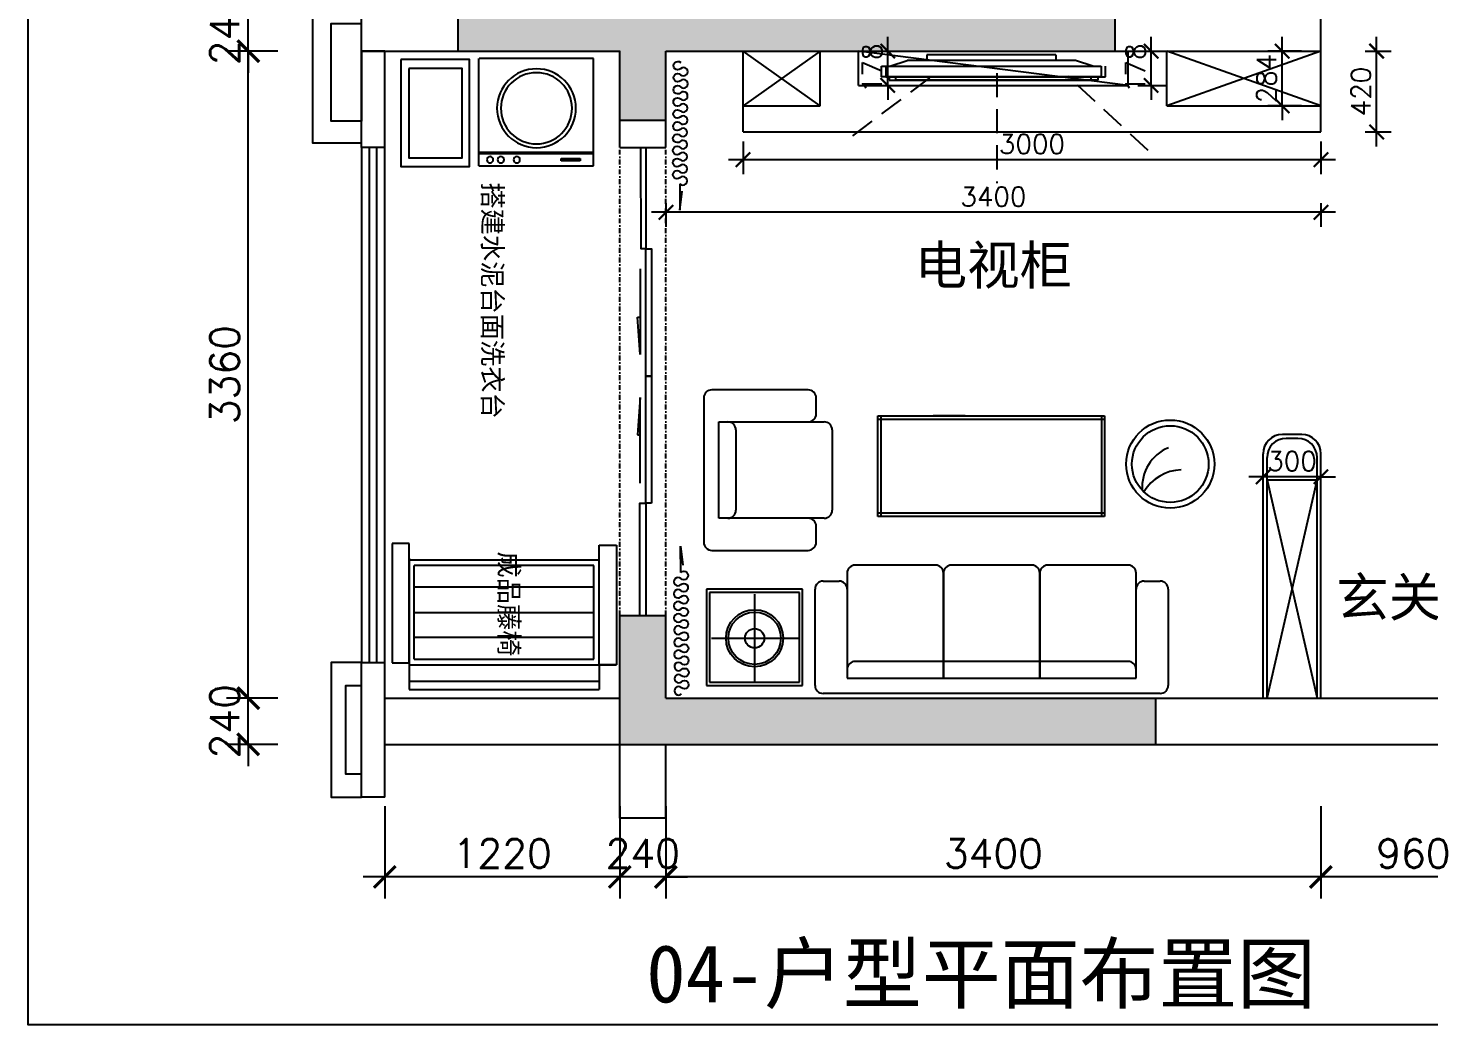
# Model space of a CAD drawing. Header units: millimetres. Extents: x 197048 to 234198, y -884 to 47075.
# Drawn here: x 197048 to 204320, y -884 to 4293 of the extents above; entities that cross this region are included whole.
import ezdxf

# ---------------------------------------------------------------- set-up
doc = ezdxf.new("R2010")
doc.units = ezdxf.units.MM
doc.header["$PDMODE"] = 35
doc.header["$PDSIZE"] = -10
doc.linetypes.add('DASHDOTX2', pattern=[50.8, 25.4, -12.7, 0, -12.7])
doc.linetypes.add('HIDDEN', pattern=[0.375, 0.25, -0.125])
for name, color, linetype in [('1', 7, 'Continuous'), ('2', 2, 'Continuous'), ('家具内线', 251, 'Continuous'), ('家具外线', 145, 'Continuous')]:
    doc.layers.add(name, color=color, linetype=linetype)
doc.styles.add('_TCH_DIM', font='simplex.shx')
doc.styles.add('样式 1', font='')
doc.styles.get('样式 1').set_extended_font_data('FangSong_GB2312')
doc.dimstyles.new('平面1-75', dxfattribs={"dimscale": 75, "dimtxt": 2, "dimasz": 1.5, "dimexe": 1.5, "dimexo": 0.625, "dimtad": 1, "dimdec": 0, "dimdsep": 46, "dimtxsty": '_TCH_DIM', "dimblk": 'ARCHTICK', "dimcen": 2.5, "dimdle": 1.5, "dimadec": 0, "dimazin": 0, "dimtfac": 1, "dimtdec": 0, "dimtix": 1, "dimtmove": 2, "dimatfit": 3, "dimldrblk": 'DOTSMALL', "dimfxl": 0, "dimarcsym": 0})
doc.dimstyles.new('平面内标注', dxfattribs={"dimscale": 50, "dimtxt": 2, "dimasz": 1.5, "dimexe": 1.5, "dimexo": 1, "dimtad": 1, "dimdec": 0, "dimdsep": 46, "dimtxsty": '_TCH_DIM', "dimblk": 'ARCHTICK', "dimcen": 2.5, "dimdle": 1.5, "dimclrd": 8, "dimclre": 8, "dimadec": 0, "dimazin": 0, "dimtfac": 1, "dimtdec": 0, "dimtix": 1, "dimtmove": 2, "dimatfit": 3, "dimfxl": 0, "dimarcsym": 0})

# ---------------------------------------------------------------- blocks, each defined once
blk = doc.blocks.new('_ArchTick')
at = {"color": 0, "linetype": 'ByBlock', "const_width": 0.15}
blk.add_lwpolyline([(-0.5, -0.5), (0.5, 0.5)], dxfattribs=at)
blk = doc.blocks.new('*D134')
at = {"layer": '1', "color": 0, "lineweight": -2}
for p, q in [((203759.3, 252.4), (203759.3, -227.8)), ((204719.3, 252.4), (204719.3, -227.8)), ((204831.8, -115.3), (203646.8, -115.3))]:
    blk.add_line(p, q, dxfattribs=at)
at = {"layer": 'Defpoints', "color": 0}
for p in [(203759.3, 299.3), (204719.3, 299.3), (203759.3, -115.3)]:
    blk.add_point(p, dxfattribs=at)
at = {"layer": '1', "color": 0, "lineweight": -2, "xscale": 112.5, "yscale": 112.5, "zscale": 112.5, "rotation": 180}
blk.add_blockref('_ArchTick', (203759.3, -115.3), dxfattribs=at)
at = {"layer": '1', "color": 0, "lineweight": -2, "xscale": 112.5, "yscale": 112.5, "zscale": 112.5}
blk.add_blockref('_ArchTick', (204719.3, -115.3), dxfattribs=at)
at = {"layer": '1', "color": 0, "insert": (204239.3, 6.6), "char_height": 150, "attachment_point": 5, "style": '_TCH_DIM'}
blk.add_mtext('960', dxfattribs=at)
blk = doc.blocks.new('_DotSmall')
at = {"color": 0, "linetype": 'ByBlock', "const_width": 0.5}
blk.add_lwpolyline([(-0.0625, 0, 1), (0.0625, 0, 1)], format="xyb", close=True, dxfattribs=at)
blk = doc.blocks.new('*D135')
at = {"layer": '1', "color": 0, "lineweight": -2}
for p, q in [((200359.3, 252.4), (200359.3, -227.8)), ((203759.3, 252.4), (203759.3, -227.8)), ((203871.8, -115.3), (200246.8, -115.3))]:
    blk.add_line(p, q, dxfattribs=at)
at = {"layer": 'Defpoints', "color": 0}
for p in [(200359.3, 299.3), (203759.3, 299.3), (200359.3, -115.3)]:
    blk.add_point(p, dxfattribs=at)
at = {"layer": '1', "color": 0, "lineweight": -2, "xscale": 112.5, "yscale": 112.5, "zscale": 112.5, "rotation": 180}
blk.add_blockref('_ArchTick', (200359.3, -115.3), dxfattribs=at)
at = {"layer": '1', "color": 0, "lineweight": -2, "xscale": 112.5, "yscale": 112.5, "zscale": 112.5}
blk.add_blockref('_ArchTick', (203759.3, -115.3), dxfattribs=at)
at = {"layer": '1', "color": 0, "insert": (202059.3, 6.6), "char_height": 150, "attachment_point": 5, "style": '_TCH_DIM'}
blk.add_mtext('3400', dxfattribs=at)
blk = doc.blocks.new('*D136')
at = {"layer": '1', "color": 0, "lineweight": -2}
for p, q in [((200119.3, 252.4), (200119.3, -227.8)), ((200359.3, 252.4), (200359.3, -227.8)), ((200119.3, -115.3), (200006.8, -115.3)), ((200359.3, -115.3), (200119.3, -115.3)), ((200359.3, -115.3), (200471.8, -115.3))]:
    blk.add_line(p, q, dxfattribs=at)
at = {"layer": 'Defpoints', "color": 0}
for p in [(200119.3, 299.3), (200359.3, 299.3), (200119.3, -115.3)]:
    blk.add_point(p, dxfattribs=at)
at = {"layer": '1', "color": 0, "lineweight": -2, "xscale": 112.5, "yscale": 112.5, "zscale": 112.5}
blk.add_blockref('_ArchTick', (200119.3, -115.3), dxfattribs=at)
at = {"layer": '1', "color": 0, "lineweight": -2, "xscale": 112.5, "yscale": 112.5, "zscale": 112.5, "rotation": 180}
blk.add_blockref('_ArchTick', (200359.3, -115.3), dxfattribs=at)
at = {"layer": '1', "color": 0, "insert": (200239.3, 6.6), "char_height": 150, "attachment_point": 5, "style": '_TCH_DIM'}
blk.add_mtext('240', dxfattribs=at)
blk = doc.blocks.new('*D137')
at = {"layer": '1', "color": 0, "lineweight": -2}
for p, q in [((198899.3, 252.4), (198899.3, -227.8)), ((200119.3, 252.4), (200119.3, -227.8)), ((200231.8, -115.3), (198786.8, -115.3))]:
    blk.add_line(p, q, dxfattribs=at)
at = {"layer": 'Defpoints', "color": 0}
for p in [(198899.3, 299.3), (200119.3, 299.3), (198899.3, -115.3)]:
    blk.add_point(p, dxfattribs=at)
at = {"layer": '1', "color": 0, "lineweight": -2, "xscale": 112.5, "yscale": 112.5, "zscale": 112.5, "rotation": 180}
blk.add_blockref('_ArchTick', (198899.3, -115.3), dxfattribs=at)
at = {"layer": '1', "color": 0, "lineweight": -2, "xscale": 112.5, "yscale": 112.5, "zscale": 112.5}
blk.add_blockref('_ArchTick', (200119.3, -115.3), dxfattribs=at)
at = {"layer": '1', "color": 0, "insert": (199509.3, 6.6), "char_height": 150, "attachment_point": 5, "style": '_TCH_DIM'}
blk.add_mtext('1220', dxfattribs=at)
blk = doc.blocks.new('*D154')
at = {"layer": '1', "color": 0, "lineweight": -2}
for p, q in [((198191, 813.1), (198191, 925.6)), ((198344.2, 813.1), (198078.5, 813.1)), ((198191, 573.1), (198191, 813.1)), ((198344.2, 573.1), (198078.5, 573.1)), ((198191, 573.1), (198191, 460.6))]:
    blk.add_line(p, q, dxfattribs=at)
at = {"layer": 'Defpoints', "color": 0}
for p in [(198191, 813.1), (198391.1, 813.1), (198391.1, 573.1)]:
    blk.add_point(p, dxfattribs=at)
at = {"layer": '1', "color": 0, "lineweight": -2, "xscale": 112.5, "yscale": 112.5, "zscale": 112.5}
for p, rotation in [((198191, 813.1), 270), ((198191, 573.1), 90)]:
    blk.add_blockref('_ArchTick', p, dxfattribs=dict(at, rotation=rotation))
at = {"layer": '1', "color": 0, "insert": (198069.1, 693.1), "char_height": 150, "attachment_point": 5, "rotation": 90, "style": '_TCH_DIM'}
blk.add_mtext('240', dxfattribs=at)
blk = doc.blocks.new('*D155')
at = {"layer": '1', "color": 0, "lineweight": -2}
for p, q in [((198191, 700.6), (198191, 4285.6)), ((198344.2, 4173.1), (198078.5, 4173.1)), ((198344.2, 813.1), (198078.5, 813.1))]:
    blk.add_line(p, q, dxfattribs=at)
at = {"layer": 'Defpoints', "color": 0}
for p in [(198191, 4173.1), (198391.1, 4173.1), (198391.1, 813.1)]:
    blk.add_point(p, dxfattribs=at)
at = {"layer": '1', "color": 0, "lineweight": -2, "xscale": 112.5, "yscale": 112.5, "zscale": 112.5}
for p, rotation in [((198191, 4173.1), 90), ((198191, 813.1), 270)]:
    blk.add_blockref('_ArchTick', p, dxfattribs=dict(at, rotation=rotation))
at = {"layer": '1', "color": 0, "insert": (198069.1, 2493.1), "char_height": 150, "attachment_point": 5, "rotation": 90, "style": '_TCH_DIM'}
blk.add_mtext('3360', dxfattribs=at)
blk = doc.blocks.new('*D156')
at = {"layer": '1', "color": 0, "lineweight": -2}
for p, q in [((198191, 4413.1), (198191, 4525.6)), ((198344.2, 4413.1), (198078.5, 4413.1)), ((198191, 4173.1), (198191, 4413.1)), ((198344.2, 4173.1), (198078.5, 4173.1)), ((198191, 4173.1), (198191, 4060.6))]:
    blk.add_line(p, q, dxfattribs=at)
at = {"layer": 'Defpoints', "color": 0}
for p in [(198191, 4413.1), (198391.1, 4413.1), (198391.1, 4173.1)]:
    blk.add_point(p, dxfattribs=at)
at = {"layer": '1', "color": 0, "lineweight": -2, "xscale": 112.5, "yscale": 112.5, "zscale": 112.5}
for p, rotation in [((198191, 4413.1), 270), ((198191, 4173.1), 90)]:
    blk.add_blockref('_ArchTick', p, dxfattribs=dict(at, rotation=rotation))
at = {"layer": '1', "color": 0, "insert": (198069.1, 4293.1), "char_height": 150, "attachment_point": 5, "rotation": 90, "style": '_TCH_DIM'}
blk.add_mtext('240', dxfattribs=at)
blk = doc.blocks.new('rrrw')
at = {"layer": '家具内线'}
for p, q in [((487.1, 1), (487.1, -594)), ((493.7, 1), (493.7, -594)), ((532.6, -426.7), (519.4, -426.7)), ((519.4, -426.7), (519.4, -525.7)), ((532.6, -525.7), (532.6, -426.7)), ((519.4, -525.7), (532.6, -525.7))]:
    blk.add_line(p, q, dxfattribs=at)
blk.add_circle((258.9, -298.1), 184.8, dxfattribs=at)
at = {"layer": '家具外线', "color": 4}
for p, q in [((558.6, 1), (0, 1)), ((0, -594), (0, 0)), ((558.6, 1), (558.6, -594)), ((558.6, -594), (0, -594))]:
    blk.add_line(p, q, dxfattribs=at)
for centre, radius in [((526, -57.2), 16.8), ((258.9, -298.1), 204.8), ((526, -113.3), 16.8), ((526, -195.8), 16.8)]:
    blk.add_circle(centre, radius, dxfattribs=at)
blk = doc.blocks.new('A$C58086FBA')
at = {"layer": '2', "color": 8}
for p, q in [((0, 62), (164, 43)), ((227, 62), (0, 62))]:
    blk.add_line(p, q, dxfattribs=at)
blk.add_lwpolyline([(227, 62, 2.352344), (280, 62, -2.352344), (332, 62, 2.352344), (384, 62, -2.352344), (437, 62, 2.352344), (489, 62, -2.352344), (542, 62, 2.352344), (594, 62, -2.352344), (647, 62, 2.352344), (699, 62, -2.286569), (753, 62, 2.352344), (805, 62, -2.352344), (858, 62, 2.352344), (910, 62, -2.352344), (962, 62, 2.352344), (1015, 62, -2.352344), (1067, 62, 2.352344), (1120, 62, -2.352344), (1172, 62, 2.352344), (1224, 62, -2.352344), (1277, 62)], format="xyb", dxfattribs=at)
blk = doc.blocks.new('*D201')
at = {"layer": '1', "color": 8, "lineweight": -2}
for p, q in [((203459.3, 1562.9), (203459.3, 2038)), ((203759.3, 1562.9), (203759.3, 2038)), ((203459.3, 1963), (203384.3, 1963)), ((203759.3, 1963), (203459.3, 1963)), ((203759.3, 1963), (203834.3, 1963))]:
    blk.add_line(p, q, dxfattribs=at)
at = {"layer": 'Defpoints', "color": 0}
for p in [(203459.3, 1963), (203459.3, 1512.9), (203759.3, 1512.9)]:
    blk.add_point(p, dxfattribs=at)
at = {"layer": '1', "color": 8, "lineweight": -2, "xscale": 75, "yscale": 75, "zscale": 75}
blk.add_blockref('_ArchTick', (203459.3, 1963), dxfattribs=at)
at = {"layer": '1', "color": 8, "lineweight": -2, "xscale": 75, "yscale": 75, "zscale": 75, "rotation": 180}
blk.add_blockref('_ArchTick', (203759.3, 1963), dxfattribs=at)
at = {"layer": '1', "color": 0, "insert": (203609.3, 2044.2), "char_height": 100, "attachment_point": 5, "style": '_TCH_DIM'}
blk.add_mtext('300', dxfattribs=at)
blk = doc.blocks.new('*D208')
at = {"layer": '1', "color": 8, "lineweight": -2}
for p, q in [((200359.3, 3383.1), (200359.3, 3261.1)), ((203759.3, 3383.1), (203759.3, 3261.1)), ((203834.3, 3336.1), (200284.3, 3336.1))]:
    blk.add_line(p, q, dxfattribs=at)
at = {"layer": 'Defpoints', "color": 0}
for p in [(200359.3, 3433.1), (203759.3, 3433.1), (200359.3, 3336.1)]:
    blk.add_point(p, dxfattribs=at)
at = {"layer": '1', "color": 8, "lineweight": -2, "xscale": 75, "yscale": 75, "zscale": 75, "rotation": 180}
blk.add_blockref('_ArchTick', (200359.3, 3336.1), dxfattribs=at)
at = {"layer": '1', "color": 8, "lineweight": -2, "xscale": 75, "yscale": 75, "zscale": 75}
blk.add_blockref('_ArchTick', (203759.3, 3336.1), dxfattribs=at)
at = {"layer": '1', "color": 0, "insert": (202059.3, 3417.4), "char_height": 100, "attachment_point": 5, "style": '_TCH_DIM'}
blk.add_mtext('3400', dxfattribs=at)
blk = doc.blocks.new('*D468')
at = {"layer": '1', "color": 8, "lineweight": -2}
for p, q in [((200759.3, 3703.1), (200759.3, 3534.7)), ((203759.3, 3703.1), (203759.3, 3534.7)), ((200684.3, 3609.7), (203834.3, 3609.7))]:
    blk.add_line(p, q, dxfattribs=at)
at = {"layer": 'Defpoints', "color": 0}
for p in [(200759.3, 3753.1), (203759.3, 3753.1), (203759.3, 3609.7)]:
    blk.add_point(p, dxfattribs=at)
at = {"layer": '1', "color": 8, "lineweight": -2, "xscale": 75, "yscale": 75, "zscale": 75, "rotation": 180}
blk.add_blockref('_ArchTick', (200759.3, 3609.7), dxfattribs=at)
at = {"layer": '1', "color": 8, "lineweight": -2, "xscale": 75, "yscale": 75, "zscale": 75}
blk.add_blockref('_ArchTick', (203759.3, 3609.7), dxfattribs=at)
at = {"layer": '1', "color": 0, "insert": (202259.3, 3690.9), "char_height": 100, "attachment_point": 5, "style": '_TCH_DIM'}
blk.add_mtext('3000', dxfattribs=at)
blk = doc.blocks.new('*D469')
at = {"layer": '1', "color": 8, "lineweight": -2}
for p, q in [((203558.3, 4173.1), (203558.3, 4248.1)), ((203658.3, 4173.1), (203483.3, 4173.1)), ((203558.3, 3889.1), (203558.3, 4173.1)), ((203658.3, 3889.1), (203483.3, 3889.1)), ((203558.3, 3889.1), (203558.3, 3814.1))]:
    blk.add_line(p, q, dxfattribs=at)
at = {"layer": 'Defpoints', "color": 0}
for p in [(203558.3, 4173.1), (203759.3, 4173.1), (203759.3, 3889.1)]:
    blk.add_point(p, dxfattribs=at)
at = {"layer": '1', "color": 8, "lineweight": -2, "xscale": 75, "yscale": 75, "zscale": 75}
for p, rotation in [((203558.3, 4173.1), 270), ((203558.3, 3889.1), 90)]:
    blk.add_blockref('_ArchTick', p, dxfattribs=dict(at, rotation=rotation))
at = {"layer": '1', "color": 0, "insert": (203477, 4031.1), "char_height": 100, "attachment_point": 5, "rotation": 90, "style": '_TCH_DIM'}
blk.add_mtext('284', dxfattribs=at)
blk = doc.blocks.new('*D467')
at = {"layer": '1', "color": 8, "lineweight": -2}
for p, q in [((204048.3, 3678.1), (204048.3, 4248.1)), ((203989.3, 4173.1), (204123.3, 4173.1)), ((203989.3, 3753.1), (204123.3, 3753.1))]:
    blk.add_line(p, q, dxfattribs=at)
at = {"layer": 'Defpoints', "color": 0}
for p in [(203939.3, 4173.1), (204048.3, 4173.1), (203939.3, 3753.1)]:
    blk.add_point(p, dxfattribs=at)
at = {"layer": '1', "color": 8, "lineweight": -2, "xscale": 75, "yscale": 75, "zscale": 75}
for p, rotation in [((204048.3, 4173.1), 90), ((204048.3, 3753.1), 270)]:
    blk.add_blockref('_ArchTick', p, dxfattribs=dict(at, rotation=rotation))
at = {"layer": '1', "color": 0, "insert": (203967, 3963.1), "char_height": 100, "attachment_point": 5, "rotation": 90, "style": '_TCH_DIM'}
blk.add_mtext('420', dxfattribs=at)
blk = doc.blocks.new('*D471')
at = {"layer": '1', "color": 8, "lineweight": -2}
for p, q in [((202877.9, 4173.1), (202877.9, 4248.1)), ((202809.3, 4173.1), (202952.9, 4173.1)), ((202877.9, 3995.1), (202877.9, 4173.1)), ((202809.3, 3995.1), (202952.9, 3995.1)), ((202877.9, 3995.1), (202877.9, 3920.1))]:
    blk.add_line(p, q, dxfattribs=at)
at = {"layer": 'Defpoints', "color": 0}
for p in [(202759.3, 4173.1), (202877.9, 4173.1), (202759.3, 3995.1)]:
    blk.add_point(p, dxfattribs=at)
at = {"layer": '1', "color": 8, "lineweight": -2, "xscale": 75, "yscale": 75, "zscale": 75}
for p, rotation in [((202877.9, 4173.1), 270), ((202877.9, 3995.1), 90)]:
    blk.add_blockref('_ArchTick', p, dxfattribs=dict(at, rotation=rotation))
at = {"layer": '1', "color": 0, "insert": (202796.7, 4084.1), "char_height": 100, "attachment_point": 5, "rotation": 90, "style": '_TCH_DIM'}
blk.add_mtext('178', dxfattribs=at)
blk = doc.blocks.new('*D472')
at = {"layer": '1', "color": 8, "lineweight": -2}
for p, q in [((201510.4, 4173.1), (201510.4, 4248.1)), ((201410.4, 4173.1), (201585.4, 4173.1)), ((201510.4, 3995.1), (201510.4, 4173.1)), ((201410.4, 3995.1), (201585.4, 3995.1)), ((201510.4, 3995.1), (201510.4, 3920.1))]:
    blk.add_line(p, q, dxfattribs=at)
at = {"layer": 'Defpoints', "color": 0}
for p in [(201359.3, 4173.1), (201510.4, 4173.1), (201359.3, 3995.1)]:
    blk.add_point(p, dxfattribs=at)
at = {"layer": '1', "color": 8, "lineweight": -2, "xscale": 75, "yscale": 75, "zscale": 75}
for p, rotation in [((201510.4, 4173.1), 270), ((201510.4, 3995.1), 90)]:
    blk.add_blockref('_ArchTick', p, dxfattribs=dict(at, rotation=rotation))
at = {"layer": '1', "color": 0, "insert": (201429.1, 4084.1), "char_height": 100, "attachment_point": 5, "rotation": 90, "style": '_TCH_DIM'}
blk.add_mtext('178', dxfattribs=at)

msp = doc.modelspace()

# ---------------------------------------------------------------- hatches: boundary and pattern name
at = {"layer": '1'}
for points in [[(202689.8, 4173.1), (202689.8, 4413.1), (199279.3, 4413.1), (199279.3, 4173.1), (200119.3, 4173.1), (200119.3, 3813.9), (200359.3, 3813.9), (200359.3, 4173.1)], [(200359.3, 813.1), (200359.3, 1243.1), (200119.3, 1243.1), (200119.3, 573.1), (202899.7, 573.1), (202899.7, 813.1)]]:
    msp.add_hatch(color=8, dxfattribs=at).paths.add_polyline_path(points)

# ---------------------------------------------------------------- linework, layer by layer
at = {"color": 4, "lineweight": -3}
for p, q in [((201552.2, 4021.9), (201552.2, 4039)), ((202566.4, 4021.9), (202566.4, 4039))]:
    msp.add_line(p, q, dxfattribs=at)
at = {"color": 1, "linetype": 'Continuous', "extrusion": (0, 0, -1)}
for p, q in [((200226, 3042.9), (200226, 2597)), ((200211.5, 2791.5), (200226, 2791.5)), ((200226, 2597), (200211.5, 2791.5)), ((200226, 2374.8), (200211.5, 2180.3)), ((200226, 1928.9), (200226, 2374.8)), ((200211.5, 2180.3), (200226, 2180.3))]:
    msp.add_line(p, q, dxfattribs=at)
at = {"color": 4}
msp.add_circle((202977.1, 2028.7), 228.9, dxfattribs=at)
at = {"color": 8}
msp.add_circle((202977.1, 2028.7), 198.9, dxfattribs=at)
at = {"layer": '1', "color": 7}
for p, q in [((203759.3, 4173.1), (203759.3, 4513.1)), ((203759.3, 4173.1), (203759.3, 4513.1)), ((198779.3, 3673.1), (198779.3, 4413.1)), ((199279.3, 4413.1), (199279.3, 4173.1)), ((202689.8, 4413.1), (202689.8, 4173.1)), ((198779.3, 4173.1), (200119.3, 4173.1)), ((200119.3, 3673.1), (200119.3, 4173.8)), ((200359.3, 4173.1), (203759.3, 4173.1)), ((200359.3, 3673.1), (200359.3, 4173.1)), ((201359.3, 3995.1), (202759.3, 3995.1)), ((200759.3, 3889.1), (201159.3, 3889.1)), ((202959.3, 3889.1), (203759.3, 3889.1)), ((200119.3, 3813.9), (200359.3, 3813.9)), ((200759.3, 3753.1), (203759.3, 3753.1)), ((198899.3, 3673.1), (198779.3, 3673.1)), ((200119.3, 3673.1), (200359.3, 3673.1)), ((200119.3, 1243.1), (200359.3, 1243.1)), ((200119.3, 190.1), (200119.3, 1243.1)), ((200359.3, 813.1), (200359.3, 1243.1)), ((198779.3, 298.3), (198779.3, 998.3)), ((198779.3, 998.3), (198899.3, 998.3)), ((198899.3, 573.1), (198899.3, 998.3)), ((198899.3, 813.1), (200119.3, 813.1)), ((200359.3, 813.1), (209179.3, 813.1)), ((202899.7, 813.1), (202899.7, 573.1)), ((198899.3, 573.1), (200119.3, 573.1)), ((198899.3, 298.3), (198899.3, 573.1)), ((200119.3, 573.1), (209419.3, 573.1)), ((200359.3, 190.1), (200359.3, 573.1)), ((198899.3, 298.3), (198779.3, 298.3)), ((200359.3, 190.1), (200119.3, 190.1))]:
    msp.add_line(p, q, dxfattribs=at)
at = {"layer": '1', "color": 0}
for p, q in [((200759.3, 3753.1), (200759.3, 4173.1)), ((201159.3, 3889.1), (200759.3, 4173.1)), ((201159.3, 4173.1), (200759.3, 3889.1)), ((201159.3, 3889.1), (201159.3, 4173.1)), ((201359.3, 3995.1), (201359.3, 4173.1)), ((202759.3, 3995.1), (201359.3, 4173.1)), ((201359.3, 3995.1), (201359.3, 4173.1)), ((202759.3, 3995.1), (202759.3, 4173.1)), ((202959.3, 3889.1), (202959.3, 4173.1)), ((203759.3, 3889.1), (202959.3, 4173.1)), ((203759.3, 4173.1), (202959.3, 3889.1)), ((203759.3, 3753.1), (203759.3, 4173.1))]:
    msp.add_line(p, q, dxfattribs=at)
at = {"layer": '1', "color": 8}
for p, q in [((198779.3, 3673.1), (198779.3, 998.3)), ((198899.3, 998.3), (198899.3, 3673.1)), ((203479.3, 1944.5), (203739.3, 813.1)), ((203479.3, 813.1), (203739.3, 1944.5)), ((199051.7, 1015.6), (199051.7, 1501.3)), ((199051.7, 1390.6), (199984.7, 1390.6)), ((199051.7, 1258.4), (199984.7, 1258.4)), ((199051.7, 1130.2), (199984.7, 1130.2))]:
    msp.add_line(p, q, dxfattribs=at)
at = {"layer": '1', "color": 3}
for p, q in [((198819.3, 3673.1), (198819.3, 998.3)), ((198859.3, 998.3), (198859.3, 3673.1))]:
    msp.add_line(p, q, dxfattribs=at)
at = {"layer": '1', "color": 8, "linetype": 'DASHDOTX2'}
for p, q in [((200119.3, 1243.1), (200119.3, 3673.1)), ((200359.3, 1243.1), (200359.3, 3673.1))]:
    msp.add_line(p, q, dxfattribs=at)
at = {"layer": '1', "color": 4}
for p, q in [((203659.3, 2182.4), (203559.3, 2182.4)), ((203639.3, 2162.4), (203579.3, 2162.4)), ((203459.3, 813.1), (203459.3, 2082.4)), ((203479.3, 813.1), (203479.3, 2062.4)), ((203739.3, 813.1), (203739.3, 2062.4)), ((203759.3, 813.1), (203759.3, 2082.4)), ((203739.3, 1944.5), (203479.3, 1944.5))]:
    msp.add_line(p, q, dxfattribs=at)
at = {"layer": '1', "color": 0}
msp.add_lwpolyline([(210477.9, 9736.1), (210477.9, -883.9), (197047.9, -883.9), (197047.9, 9736.1)], close=True, dxfattribs=at)
at = {"layer": '1', "color": 7}
for points in [[(198899.3, 3673.1), (198899.3, 4173.1), (198779.3, 4173.1), (198779.3, 3808.9), (198620.8, 3808.9), (198620.8, 4317.2), (198779.3, 4317.2), (198779.3, 4413.1), (198523.8, 4413.1), (198523.8, 3696.6), (198779.3, 3696.6), (198779.3, 3808.9)], [(198779.3, 998.3), (198621.8, 998.3), (198621.8, 298.3), (198779.3, 298.3), (198779.3, 418.3), (198698.1, 418.3), (198698.1, 878.4), (198779.3, 878.4), (198779.3, 998.3)]]:
    msp.add_lwpolyline(points, dxfattribs=at)
at = {"layer": '1', "color": 4}
for points in [[(198983, 4130.4), (198983, 3573.6), (199340.2, 3573.6), (199340.2, 4130.4)], [(199024.4, 4083.5), (199024.4, 3618.1), (199301.2, 3618.1), (199301.2, 4083.5)]]:
    msp.add_lwpolyline(points, close=True, dxfattribs=at)
at = {"layer": '1', "color": 3}
for points in [[(200254.3, 3145.7), (200230, 3145.7), (200228.3, 3673.1)], [(200254.3, 3673.1), (200254.3, 3145.7)], [(200284.3, 2485.7), (200254.3, 2485.7), (200254.3, 3145.7), (200284.3, 3145.7), (200284.3, 2485.7)], [(200284.3, 1825.7), (200254.3, 1825.7), (200254.3, 2485.7), (200284.3, 2485.7), (200284.3, 1825.7)], [(200224.3, 1243.1), (200224.3, 1825.7), (200254.3, 1825.7), (200254.3, 1243.1)]]:
    msp.add_lwpolyline(points, dxfattribs=at)
at = {"layer": '1', "color": 4}
for centre, start, end in [((203559.3, 2082.4), 90, 180), ((203659.3, 2082.4), 0, 90), ((203579.3, 2062.4), 90, 180), ((203639.3, 2062.4), 0, 90)]:
    msp.add_arc(centre, 100, start, end, dxfattribs=at)
at = {"layer": '1', "color": 8}
for centre, radius, start, end in [((203050.7, 1909.8), 219.6, 112.34534, 184.35712), ((203037.8, 1768.9), 229.2, 90.94683, 149.64244)]:
    msp.add_arc(centre, radius, start, end, dxfattribs=at)
at = {"layer": '家具内线', "linetype": 'HIDDEN', "lineweight": -3, "ltscale": 500}
for p, q in [((201330, 3733.9), (201739.5, 4041.9)), ((202076.8, 4059), (202076.8, 3487)), ((202862, 3657.3), (202446.2, 4041.9))]:
    msp.add_line(p, q, dxfattribs=at)
at = {"layer": '家具内线'}
for p, q in [((201459.8, 2261.7), (202636.2, 2261.7)), ((201476.4, 1757), (201476.4, 2278.4)), ((202619.6, 2278.4), (202619.6, 1757)), ((202636.2, 1773.7), (201459.8, 1773.7)), ((199984.7, 1501.3), (199051.7, 1501.3)), ((199984.7, 1015.6), (199984.7, 1501.3)), ((200585.7, 1362.2), (200585.7, 895.5)), ((201052.4, 1362.2), (200585.7, 1362.2)), ((200819.7, 1352.4), (200819.7, 902.1)), ((201052.4, 895.5), (201052.4, 1362.2)), ((200595.2, 1124.3), (201052.1, 1124.3)), ((199051.7, 1015.6), (199984.7, 1015.6)), ((199026.4, 902.3), (200013.5, 902.3)), ((200585.7, 895.5), (201052.4, 895.5))]:
    msp.add_line(p, q, dxfattribs=at)
for radius in [135.9, 50]:
    msp.add_circle((200819.7, 1124.3), radius, dxfattribs=at)
at = {"layer": '家具外线', "color": 4, "lineweight": -3}
for p, q in [((201713.7, 4153.1), (201713.7, 4123.5)), ((202382.7, 4153.1), (201713.7, 4153.1)), ((202382.7, 4153.1), (202382.7, 4123.5)), ((201478, 4039), (201478, 4094.1)), ((201478, 4094.1), (202618.5, 4094.1)), ((201500.2, 4094.1), (201500.2, 4039)), ((201521, 4094.1), (201610.7, 4123.5)), ((202485.7, 4123.5), (201610.7, 4123.5)), ((202575.5, 4094.1), (202485.7, 4123.5)), ((202618.5, 4094.1), (202618.5, 4039)), ((202640.6, 4039), (202640.6, 4094.1)), ((202618.5, 4039), (201478, 4039)), ((201500.2, 4039), (202640.6, 4039)), ((201517.2, 4039), (201517.2, 4021.9)), ((202566.4, 4039), (201517.2, 4039)), ((201517.2, 4021.9), (202566.4, 4021.9)), ((201552.2, 4039), (202601.4, 4039)), ((202601.4, 4021.9), (201552.2, 4021.9)), ((202601.4, 4039), (202601.4, 4021.9))]:
    msp.add_line(p, q, dxfattribs=at)
at = {"layer": '家具外线', "color": 4}
for p, q in [((201097.4, 2414.2), (200597.4, 2414.2)), ((200555.7, 2372.5), (200555.7, 1622.5)), ((201139, 2289.2), (201139, 2372.5)), ((201459.8, 1757), (201459.8, 2278.4)), ((201459.8, 2278.4), (202636.2, 2278.4)), ((201913.2, 2278.4), (201746.6, 2278.4)), ((202005.2, 2278.4), (202636.2, 2278.4)), ((202636.2, 2278.4), (202636.2, 1757)), ((200634.4, 1747.5), (200634.4, 2247.5)), ((200634.4, 1747.5), (200634.4, 2247.5)), ((200634.4, 1747.5), (200634.4, 2247.5)), ((200634.4, 2247.5), (200680.7, 2247.5)), ((200634.4, 2247.5), (201180.7, 2247.5)), ((200634.4, 2247.5), (201097.4, 2247.5)), ((200722.4, 2205.8), (200722.4, 1789.2)), ((201222.4, 2205.8), (201222.4, 1789.2)), ((200680.7, 1747.5), (200634.4, 1747.5)), ((201180.7, 1747.5), (200634.4, 1747.5)), ((201097.4, 1747.5), (200634.4, 1747.5)), ((202636.2, 1757), (201459.8, 1757)), ((201139, 1622.5), (201139, 1705.8)), ((199026.4, 1616.2), (198937.5, 1616.2)), ((198937.5, 1616.2), (198937.5, 996.1)), ((199026.4, 996.1), (199026.4, 1616.2)), ((200013.5, 1606.9), (200102.4, 1606.9)), ((200013.5, 986.8), (200013.5, 1606.9)), ((200102.4, 1606.9), (200102.4, 986.8)), ((199026.4, 1539.4), (199026.4, 858.1)), ((200013.5, 1530.1), (199026.4, 1530.1)), ((200597.4, 1580.8), (201097.4, 1580.8)), ((201299.9, 1462.6), (201299.9, 916.3)), ((201758.3, 1504.3), (201341.6, 1504.3)), ((201799.9, 1462.6), (201799.9, 916.3)), ((201799.9, 916.3), (201799.9, 1462.6)), ((202258.3, 1504.3), (201841.6, 1504.3)), ((202299.9, 916.3), (202299.9, 1462.6)), ((202299.9, 1462.6), (202299.9, 916.3)), ((202758.3, 1504.3), (202341.6, 1504.3)), ((202799.9, 916.3), (202799.9, 1462.6)), ((201174.9, 1420.9), (201258.3, 1420.9)), ((202841.6, 1420.9), (202924.9, 1420.9)), ((200569, 1378.8), (200569, 878.8)), ((201069, 1378.8), (200569, 1378.8)), ((201069, 878.8), (201069, 1378.8)), ((201133.3, 879.3), (201133.3, 1379.3)), ((201299.9, 1379.3), (201299.9, 916.3)), ((202799.9, 916.3), (202799.9, 1379.3)), ((202966.6, 1379.3), (202966.6, 879.3)), ((198937.5, 996.1), (199026.4, 996.1)), ((199026.4, 986.8), (200102.4, 986.8)), ((200102.4, 986.8), (200013.5, 986.8)), ((200013.5, 986.8), (200013.5, 858.1)), ((201299.9, 962.6), (201299.9, 916.3)), ((202758.3, 1004.3), (201341.6, 1004.3)), ((202799.9, 916.3), (202799.9, 962.6)), ((200569, 878.8), (201069, 878.8)), ((201299.9, 916.3), (201799.9, 916.3)), ((201299.9, 916.3), (202799.9, 916.3)), ((201299.9, 916.3), (202799.9, 916.3)), ((201799.9, 916.3), (202299.9, 916.3)), ((202299.9, 916.3), (202799.9, 916.3)), ((199026.4, 858.1), (200013.5, 858.1)), ((202924.9, 837.6), (201174.9, 837.6))]:
    msp.add_line(p, q, dxfattribs=at)
msp.add_circle((200819.7, 1124.3), 148.4, dxfattribs=at)
for centre, start, end in [((200597.4, 2372.5), 90, 180), ((201097.4, 2372.5), 0, 90), ((201097.4, 2289.2), 270, 0), ((200680.7, 2205.8), 0, 90), ((201180.7, 2205.8), 0, 90), ((201180.7, 2205.8), 0, 90), ((200680.7, 1789.2), 270, 0), ((201097.4, 1705.8), 0, 90), ((201180.7, 1789.2), 270, 0), ((200597.4, 1622.5), 180, 270), ((201097.4, 1622.5), 270, 0), ((201341.6, 1462.6), 90, 180), ((201758.3, 1462.6), 0, 90), ((201758.3, 1462.6), 0, 90), ((201841.6, 1462.6), 90, 180), ((202258.3, 1462.6), 0, 90), ((202258.3, 1462.6), 0, 90), ((202341.6, 1462.6), 90, 180), ((202758.3, 1462.6), 0, 90), ((202758.3, 1462.6), 0, 90), ((201174.9, 1379.3), 90, 180), ((201258.3, 1379.3), 0, 90), ((202841.6, 1379.3), 90, 180), ((202924.9, 1379.3), 0, 90), ((201341.6, 962.6), 90, 180), ((202758.3, 962.6), 0, 90), ((201174.9, 879.3), 180, 270), ((202924.9, 879.3), 270, 0)]:
    msp.add_arc(centre, 41.7, start, end, dxfattribs=at)

# ---------------------------------------------------------------- block references
at = {"color": 8, "yscale": 0.5999999999767169, "zscale": 0.6}
for p, xscale, rotation in [((200467.9, 3347.2), 0.600000000001382, 89.62304337580309), ((200472.8, 1602.2), -0.600000000001382, 90.37695662419688)]:
    msp.add_blockref('A$C58086FBA', p, dxfattribs=dict(at, xscale=xscale, rotation=rotation))
at = {"layer": '1', "xscale": -1, "rotation": 90}
msp.add_blockref('rrrw', (199389, 4135.2), dxfattribs=at)

# ---------------------------------------------------------------- texts
at = {"color": 8, "char_height": 100, "rotation": 270, "style": '样式 1'}
for s, insert, width, attachment_point in [('{\\fSimHei|b0|i0|c134|p2;搭建水泥台面洗衣台}', (199398.1, 3491.6), 2239.053, 7), ('{\\fSimHei|b0|i0|c134|p2;成品藤椅}', (199595, 1575.2), 817.573, 1)]:
    msp.add_mtext(s, dxfattribs=dict(at, insert=insert, width=width, attachment_point=attachment_point))
at = {"color": 1, "char_height": 200, "width": 3807.521, "style": '样式 1'}
for s, insert, attachment_point in [('{\\fSimHei|b0|i0|c134|p2;电视柜}', (202468.3, 2939.7), 9), ('{\\fSimHei|b0|i0|c134|p2;玄关柜}', (203837.9, 1216.1), 7)]:
    msp.add_mtext(s, dxfattribs=dict(at, insert=insert, attachment_point=attachment_point))
at = {"color": 3, "insert": (200257.2, -802), "char_height": 300, "width": 6550.843, "attachment_point": 7, "style": '样式 1'}
msp.add_mtext('{\\fSimHei|b0|i0|c134|p2;04-户型平面布置图}', dxfattribs=at)

# ---------------------------------------------------------------- dimensions: what is measured, and where the dimension line sits
at = {"layer": '1'}
for base, p1, p2, angle, dimstyle, picture, middle in [((198191, 4413.1), (198391.1, 4173.1), (198391.1, 4413.1), 90, '平面1-75', '*D156', (198069.1, 4293.1)), ((198191, 4173.1), (198391.1, 813.1), (198391.1, 4173.1), 90, '平面1-75', '*D155', (198069.1, 2493.1)), ((203459.3, 1963), (203759.3, 1512.9), (203459.3, 1512.9), 180, '平面内标注', '*D201', (203609.3, 2044.2)), ((198191, 813.1), (198391.1, 573.1), (198391.1, 813.1), 90, '平面1-75', '*D154', (198069.1, 693.1))]:
    dim = msp.add_linear_dim(base=base, p1=p1, p2=p2, angle=angle, dimstyle=dimstyle, dxfattribs=at)
    dim.commit()
    dim.dimension.update_dxf_attribs({"geometry": picture, "text_midpoint": middle})
at = {"layer": '1', "color": 0}
for base, p1, p2, angle, picture, middle in [((201510.4, 4173.1), (201359.3, 3995.1), (201359.3, 4173.1), 90, '*D472', (201429.1, 4084.1)), ((203558.3, 4173.1), (203759.3, 3889.1), (203759.3, 4173.1), 90, '*D469', (203477, 4031.1)), ((204048.3, 4173.1), (203939.3, 3753.1), (203939.3, 4173.1), 90, '*D467', (203967, 3963.1)), ((203759.3, 3609.7), (200759.3, 3753.1), (203759.3, 3753.1), 180, '*D468', (202259.3, 3690.9))]:
    dim = msp.add_linear_dim(base=base, p1=p1, p2=p2, angle=angle, dimstyle='平面内标注', override={"dimfxl": 2, "dimfxlon": 1}, dxfattribs=at)
    dim.commit()
    dim.dimension.update_dxf_attribs({"geometry": picture, "text_midpoint": middle})
at = {"layer": '1'}
dim = msp.add_linear_dim(base=(202877.9, 4173.1), p1=(202759.3, 3995.1), p2=(202759.3, 4173.1), angle=90, dimstyle='平面内标注', override={"dimfxl": 1.5, "dimfxlon": 1}, dxfattribs=at)
dim.commit()
dim.dimension.update_dxf_attribs({"geometry": '*D471', "text_midpoint": (202796.7, 4084.1)})
for base, p1, p2, dimstyle, picture, middle in [((200359.3, 3336.1), (203759.3, 3433.1), (200359.3, 3433.1), '平面内标注', '*D208', (202059.3, 3417.4)), ((198899.3, -115.3), (200119.3, 299.3), (198899.3, 299.3), '平面1-75', '*D137', (199509.3, 6.6)), ((200119.3, -115.3), (200359.3, 299.3), (200119.3, 299.3), '平面1-75', '*D136', (200239.3, 6.6)), ((200359.3, -115.3), (203759.3, 299.3), (200359.3, 299.3), '平面1-75', '*D135', (202059.3, 6.6)), ((203759.3, -115.3), (204719.3, 299.3), (203759.3, 299.3), '平面1-75', '*D134', (204239.3, 6.6))]:
    dim = msp.add_linear_dim(base=base, p1=p1, p2=p2, dimstyle=dimstyle, dxfattribs=at)
    dim.commit()
    dim.dimension.update_dxf_attribs({"geometry": picture, "text_midpoint": middle})

doc.saveas('drawing.dxf')
